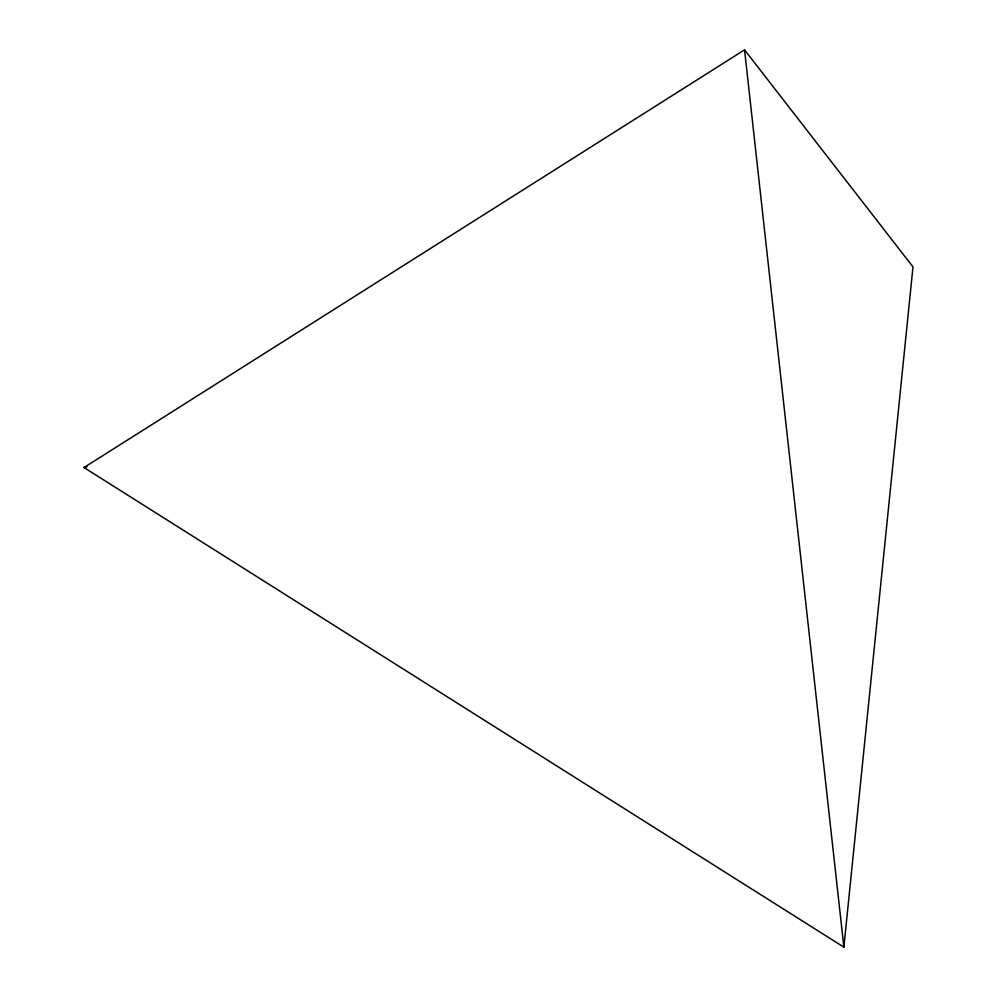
<?xml version="1.0" encoding="UTF-8"?>
<svg xmlns="http://www.w3.org/2000/svg" width="997" height="997" viewBox="0 0 997 997"><rect width="100%" height="100%" fill="white"/><g stroke="black" fill="none" stroke-linecap="round" stroke-linejoin="round"><path stroke-width="1.5" d="M843.873 947.15L912.99 266.922L744.56 49.85L84.01 467.531L843.873 947.15L744.56 49.85M84.01 467.531L87.026 466.795"/></g></svg>
